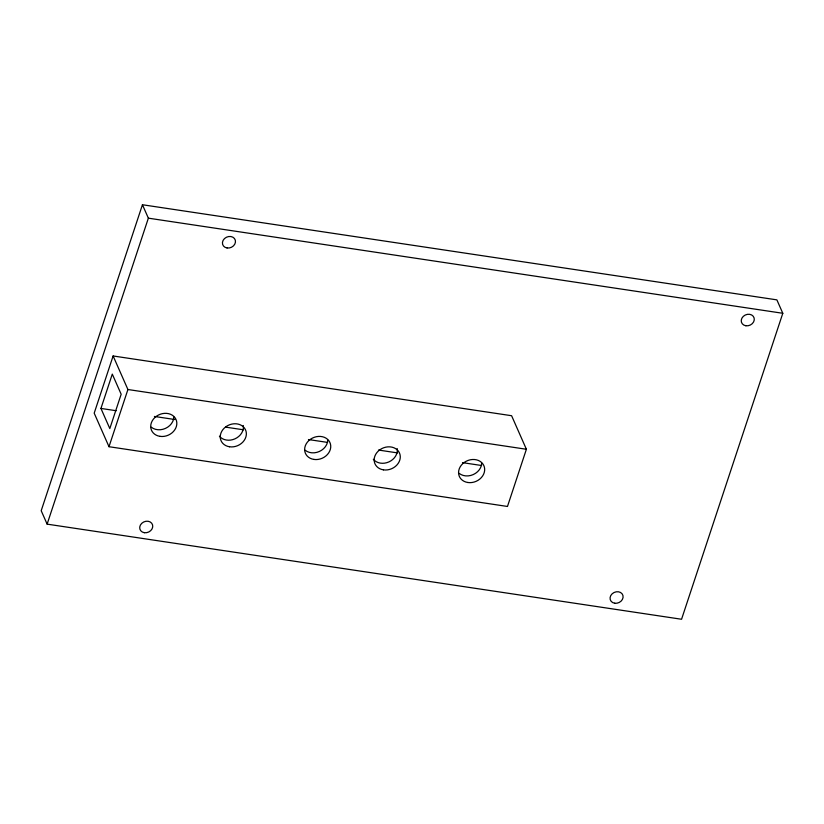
<?xml version="1.0" encoding="UTF-8"?>
<svg xmlns="http://www.w3.org/2000/svg" width="824" height="824" viewBox="0 0 824 824"><rect width="100%" height="100%" fill="white"/><g stroke="black" fill="none" stroke-linecap="round" stroke-linejoin="round"><path stroke-width="1.24" d="M142.439 204.743L41.2 510.715L47.123 524.136L681.561 619.257L782.8 313.285L776.878 299.864L142.439 204.743L148.361 218.164L47.123 524.136M113.115 355.968L94.194 413.164L108.995 446.711L507.471 506.461L526.392 449.265L511.601 415.718L113.115 355.968L127.916 389.515L108.995 446.711M100.94 408.436L112.291 374.117L121.169 394.243L109.819 428.562L100.94 408.436L116.215 410.723M148.361 218.164L782.8 313.285M127.916 389.515L526.392 449.265M154.407 416.45L174.781 419.509M225.704 427.141L243.523 429.809M308.454 439.542L327.55 442.406M378.474 450.048L397.57 452.912M462.501 462.645L481.597 465.509M327.787 440.129A13.39 11.206 -23.8 0 1 319.341 451.49A13.39 11.206 -23.8 0 1 305.21 450.244M481.71 463.212A13.39 11.206 -23.8 0 1 473.264 474.572A13.39 11.206 -23.8 0 1 459.133 473.326M173.864 417.047A13.39 11.206 -23.8 0 1 165.418 428.418A13.39 11.206 -23.8 0 1 151.286 427.172M397.199 448.565A13.39 11.206 -23.8 0 1 388.877 461.924A13.39 11.206 -23.8 0 1 373.334 459.256M243.276 425.493A13.39 11.206 -23.8 0 1 234.953 438.842A13.39 11.206 -23.8 0 1 219.411 436.184M745.875 325.758A6.695 5.603 -23.8 0 0 754.125 317.992A6.695 5.603 -23.8 0 0 743.299 316.364A6.695 5.603 -23.8 0 0 745.875 325.758M227.064 247.972A6.695 5.603 -23.8 0 0 235.314 240.206A6.695 5.603 -23.8 0 0 224.488 238.579A6.695 5.603 -23.8 0 0 227.064 247.972M614.694 603.23A6.695 5.603 -23.8 0 0 622.944 595.464A6.695 5.603 -23.8 0 0 612.119 593.836A6.695 5.603 -23.8 0 0 614.694 603.23M144.334 532.706A6.695 5.603 -23.8 0 0 152.584 524.939A6.695 5.603 -23.8 0 0 141.759 523.312A6.695 5.603 -23.8 0 0 144.334 532.706M313.913 459.421A13.39 11.206 -23.8 0 0 330.414 443.889A13.39 11.206 -23.8 0 0 308.763 440.644A13.39 11.206 -23.8 0 0 313.913 459.421M383.448 469.855A13.39 11.206 -23.8 0 0 399.949 454.323A13.39 11.206 -23.8 0 0 378.298 451.068A13.39 11.206 -23.8 0 0 383.448 469.855M467.836 482.503A13.39 11.206 -23.8 0 0 484.337 466.971A13.39 11.206 -23.8 0 0 462.686 463.727A13.39 11.206 -23.8 0 0 467.836 482.503M159.99 436.349A13.39 11.206 -23.8 0 0 176.49 420.817A13.39 11.206 -23.8 0 0 154.84 417.562A13.39 11.206 -23.8 0 0 159.99 436.349M229.525 446.773A13.39 11.206 -23.8 0 0 246.026 431.24A13.39 11.206 -23.8 0 0 224.375 427.996A13.39 11.206 -23.8 0 0 229.525 446.773"/></g></svg>
